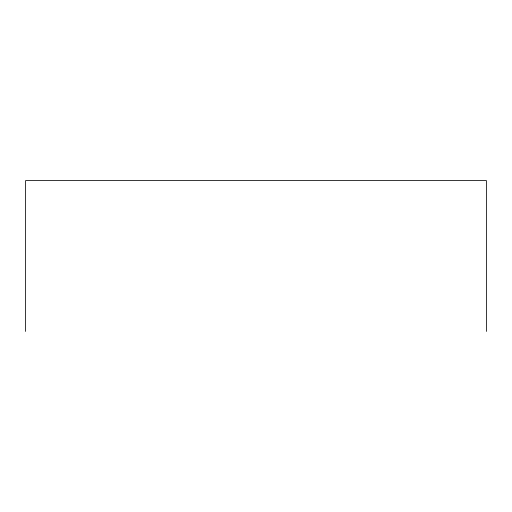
<?xml version="1.0" encoding="UTF-8"?>
<svg xmlns="http://www.w3.org/2000/svg" width="512" height="512" viewBox="0 0 512 512"><rect width="100%" height="100%" fill="white"/><g stroke="black" fill="none" stroke-linecap="round" stroke-linejoin="round"><path stroke-width="0.77" d="M486.4 331.424L486.4 180.576L25.6 180.576L25.6 331.424"/></g></svg>
